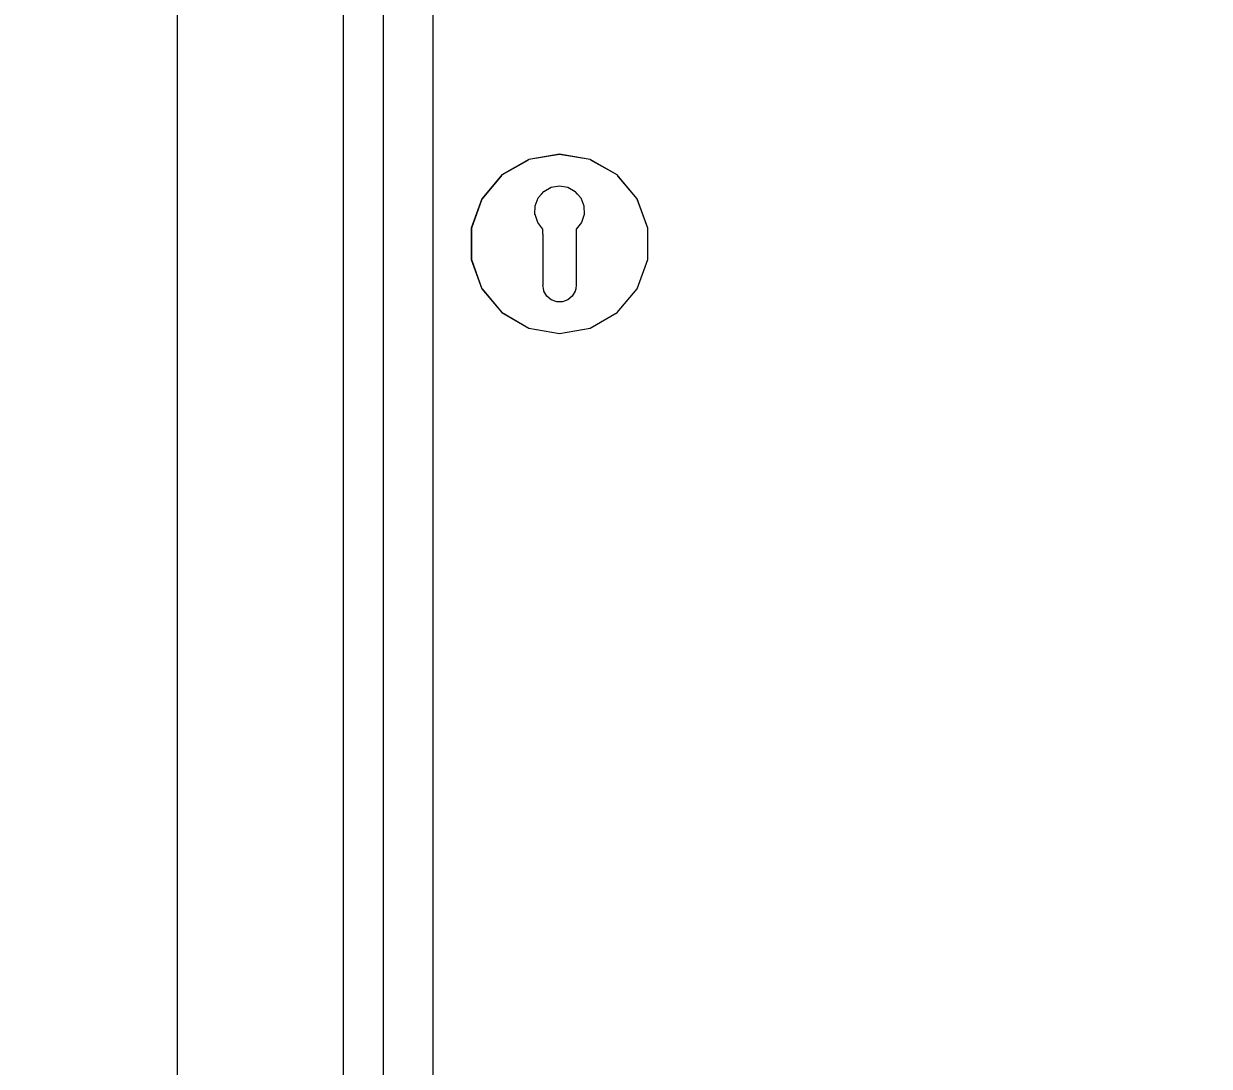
# Model space of a CAD drawing. Header units: millimetres. Extents: x -15634 to 67596, y -3027 to 55843.
# Drawn here: x 11261.2 to 11617.8, y 30248.3 to 30561.8 of the extents above; entities that cross this region are included whole.
import ezdxf

# ---------------------------------------------------------------- set-up
doc = ezdxf.new("R2010")
doc.units = ezdxf.units.MM
doc.header["$MEASUREMENT"] = 0
doc.set_wipeout_variables(frame=1)
doc.linetypes.add('Wipeout_Contour', pattern=[1000, 0, -1000])
doc.layers.add('Dimensioning - General', color=7, linetype='Continuous')
doc.layers.add('Structural - Bearing', color=7, linetype='Continuous')
for name, color, linetype, lineweight, true_color in [('Dimensioning - General_Pen_No__61', 7, 'Continuous', 20, 0x6a6a6a), ('Dimensioning - General_Pen_No__88', 7, 'Continuous', 20, 0xfd4435), ('Structural - Bearing_Pen_No__82', 7, 'Continuous', 20, 0xaaaaaa)]:
    doc.layers.add(name, color=color, linetype=linetype, lineweight=lineweight, true_color=true_color)
doc.styles.add('GENERATED_STYLE_6', font='calibril.ttf')
doc.dimstyles.new('GENERATED_STYLE__3', dxfattribs={"dimtxt": 195.999997, "dimasz": 106.4, "dimexe": 0.18, "dimexo": 0.0625, "dimgap": 0.09, "dimtad": 1, "dimdec": 0, "dimlfac": 0.1, "dimzin": 0, "dimdsep": 46, "dimtxsty": 'GENERATED_STYLE_6', "dimblk": 'ARROWHEAD_2', "dimblk1": 'ARROWHEAD_2', "dimblk2": 'ARROWHEAD_2', "dimcen": 0.09, "dimse1": 1, "dimse2": 1, "dimclrd": 256, "dimclre": 256, "dimclrt": 256, "dimadec": 0, "dimazin": 0, "dimtfac": 1, "dimtdec": 4, "dimtmove": 0, "dimatfit": 3, "dimfxl": 1, "dimtolj": 1, "dimtzin": 0, "dimarcsym": 0})

# ---------------------------------------------------------------- blocks, each defined once
blk = doc.blocks.new('*D55')
at = {"layer": 'Dimensioning - General_Pen_No__61', "color": 251, "linetype": 'Continuous', "lineweight": 20, "true_color": 0x6a6a6a, "transparency": 16777216}
for p, q in [((27454.43, 32236.02), (27594.43, 32155.19)), ((27629.43, 32195.6), (27419.43, 32195.6)), ((27524.43, 29495.6), (27524.43, 32195.6)), ((27454.43, 29536.02), (27594.43, 29455.19)), ((27629.43, 29495.6), (27419.43, 29495.6))]:
    blk.add_line(p, q, dxfattribs=at)
at = {"layer": 'Dimensioning - General_Pen_No__88', "color": 20, "lineweight": 20, "true_color": 0xfd4435, "transparency": 16777216, "char_height": 196, "attachment_point": 7, "rotation": 90, "style": 'GENERATED_STYLE_6'}
for s, insert in [('\\A1;{\\pql;\\fCalibri Light|b0|i0|c0|p34;20}', (27485.23, 31837.36)), ('\\A1;{\\pql;\\fCalibri Light|b0|i0|c0|p34;270}', (27485.23, 30607.27))]:
    blk.add_mtext(s, dxfattribs=dict(at, insert=insert))
blk = doc.blocks.new('ARROWHEAD_2')
at = {"color": 0, "linetype": 'Continuous', "lineweight": 0}
for p, q in [((-0.3781, -0.655), (0.3781, 0.655)), ((0, 0), (-1, 0))]:
    blk.add_line(p, q, dxfattribs=at)
blk = doc.blocks.new('*D103')
at = {"layer": 'Dimensioning - General_Pen_No__61', "color": 251, "linetype": 'Continuous', "lineweight": 20, "true_color": 0x6a6a6a, "transparency": 16777216}
for p, q in [((28004.43, 32236.02), (28144.43, 32155.19)), ((28179.43, 32195.6), (27969.43, 32195.6)), ((28074.43, 29495.6), (28074.43, 32195.6)), ((28004.43, 29536.02), (28144.43, 29455.19)), ((28179.43, 29495.6), (27969.43, 29495.6))]:
    blk.add_line(p, q, dxfattribs=at)
at = {"layer": 'Dimensioning - General_Pen_No__88', "color": 20, "lineweight": 20, "true_color": 0xfd4435, "transparency": 16777216, "char_height": 196, "attachment_point": 7, "rotation": 90, "style": 'GENERATED_STYLE_6'}
for s, insert in [('\\A1;{\\pql;\\fCalibri Light|b0|i0|c0|p34;20}', (28035.23, 31837.36)), ('\\A1;{\\pql;\\fCalibri Light|b0|i0|c0|p34;270}', (28035.23, 30607.27))]:
    blk.add_mtext(s, dxfattribs=dict(at, insert=insert))
blk = doc.blocks.new('*D130')
at = {"layer": 'Dimensioning - General_Pen_No__61', "color": 251, "linetype": 'Continuous', "lineweight": 20, "true_color": 0x6a6a6a, "transparency": 16777216}
for p, q in [((28554.43, 32436.02), (28694.43, 32355.19)), ((28729.43, 32395.6), (28519.43, 32395.6)), ((28624.43, 29495.6), (28624.43, 32395.6)), ((28554.43, 29536.02), (28694.43, 29455.19)), ((28729.43, 29495.6), (28519.43, 29495.6))]:
    blk.add_line(p, q, dxfattribs=at)
at = {"layer": 'Dimensioning - General_Pen_No__88', "color": 20, "lineweight": 20, "true_color": 0xfd4435, "transparency": 16777216, "insert": (28585.23, 30707.27), "char_height": 196, "attachment_point": 7, "rotation": 90, "style": 'GENERATED_STYLE_6'}
blk.add_mtext('\\A1;{\\pql;\\fCalibri Light|b0|i0|c0|p34;290}', dxfattribs=at)
blk = doc.blocks.new('*D151')
at = {"layer": 'Dimensioning - General_Pen_No__61', "color": 251, "linetype": 'Continuous', "lineweight": 20, "true_color": 0x6a6a6a, "transparency": 16777216}
for p, q in [((34964.93, 32236.02), (35104.93, 32155.19)), ((35139.93, 32195.6), (34929.93, 32195.6)), ((35034.93, 29495.6), (35034.93, 32195.6)), ((34964.93, 29536.02), (35104.93, 29455.19)), ((35139.93, 29495.6), (34929.93, 29495.6))]:
    blk.add_line(p, q, dxfattribs=at)
at = {"layer": 'Dimensioning - General_Pen_No__88', "color": 20, "lineweight": 20, "true_color": 0xfd4435, "transparency": 16777216, "char_height": 196, "attachment_point": 7, "rotation": 90, "style": 'GENERATED_STYLE_6'}
for s, insert in [('\\A1;{\\pql;\\fCalibri Light|b0|i0|c0|p34;20}', (34995.73, 31837.36)), ('\\A1;{\\pql;\\fCalibri Light|b0|i0|c0|p34;270}', (34995.73, 30607.27))]:
    blk.add_mtext(s, dxfattribs=dict(at, insert=insert))
blk = doc.blocks.new('*D199')
at = {"layer": 'Dimensioning - General_Pen_No__61', "color": 251, "linetype": 'Continuous', "lineweight": 20, "true_color": 0x6a6a6a, "transparency": 16777216}
for p, q in [((35514.93, 32236.02), (35654.93, 32155.19)), ((35689.93, 32195.6), (35479.93, 32195.6)), ((35584.93, 29495.6), (35584.93, 32195.6)), ((35514.93, 29536.02), (35654.93, 29455.19)), ((35689.93, 29495.6), (35479.93, 29495.6))]:
    blk.add_line(p, q, dxfattribs=at)
at = {"layer": 'Dimensioning - General_Pen_No__88', "color": 20, "lineweight": 20, "true_color": 0xfd4435, "transparency": 16777216, "char_height": 196, "attachment_point": 7, "rotation": 90, "style": 'GENERATED_STYLE_6'}
for s, insert in [('\\A1;{\\pql;\\fCalibri Light|b0|i0|c0|p34;20}', (35545.73, 31837.36)), ('\\A1;{\\pql;\\fCalibri Light|b0|i0|c0|p34;270}', (35545.73, 30607.27))]:
    blk.add_mtext(s, dxfattribs=dict(at, insert=insert))
blk = doc.blocks.new('*D226')
at = {"layer": 'Dimensioning - General_Pen_No__61', "color": 251, "linetype": 'Continuous', "lineweight": 20, "true_color": 0x6a6a6a, "transparency": 16777216}
for p, q in [((36064.93, 32436.02), (36204.93, 32355.19)), ((36239.93, 32395.6), (36029.93, 32395.6)), ((36134.93, 29495.6), (36134.93, 32395.6)), ((36064.93, 29536.02), (36204.93, 29455.19)), ((36239.93, 29495.6), (36029.93, 29495.6))]:
    blk.add_line(p, q, dxfattribs=at)
at = {"layer": 'Dimensioning - General_Pen_No__88', "color": 20, "lineweight": 20, "true_color": 0xfd4435, "transparency": 16777216, "insert": (36095.73, 30707.27), "char_height": 196, "attachment_point": 7, "rotation": 90, "style": 'GENERATED_STYLE_6'}
blk.add_mtext('\\A1;{\\pql;\\fCalibri Light|b0|i0|c0|p34;290}', dxfattribs=at)

msp = doc.modelspace()

# ---------------------------------------------------------------- wipeouts: each hides what was drawn before it
at = {"color": 254, "linetype": 'Wipeout_Contour', "lineweight": 0, "ltscale": 130710.530081}
msp.add_wipeout([(11369.37, 31670.6), (11357.37, 31682.6), (11357.37, 29595.6), (11369.37, 29595.6)], dxfattribs=at).dxf.layer = 'Structural - Bearing'
at = {"color": 254, "linetype": 'Wipeout_Contour', "lineweight": 0, "ltscale": 228070.023155}
msp.add_wipeout([(11428.78, 30509.39), (11429.7, 30507), (11429.76, 30504.44), (11429.74, 30504.39), (11439.66, 30516.21), (11431.57, 30520.88), (11427.8, 30510.53)], dxfattribs=at).dxf.layer = 'Structural - Bearing'
at = {"color": 254, "linetype": 'Wipeout_Contour', "lineweight": 0, "ltscale": 162765.129685}
msp.add_wipeout([(11431.57, 30470.33), (11439.66, 30475), (11427.37, 30489.65), (11427.37, 30483.1), (11427.22, 30482.27)], dxfattribs=at).dxf.layer = 'Structural - Bearing'

# ---------------------------------------------------------------- next in the draw order: wipeouts: each hides what was drawn before it
at = {"color": 254, "linetype": 'Wipeout_Contour', "lineweight": 0, "ltscale": 130725.831004}
msp.add_wipeout([(11307.37, 29595.6), (11357.37, 29595.6), (11357.37, 31682.6), (11307.37, 31732.6)], dxfattribs=at).dxf.layer = 'Structural - Bearing'
at = {"color": 254, "linetype": 'Wipeout_Contour', "lineweight": 0, "ltscale": 130689.8141}
msp.add_wipeout([(11369.37, 29595.6), (11384.37, 29595.6), (11384.37, 31655.6), (11369.37, 31655.6)], dxfattribs=at).dxf.layer = 'Structural - Bearing'
at = {"color": 254, "linetype": 'Wipeout_Contour', "lineweight": 0, "ltscale": 195462.768792}
msp.add_wipeout([(11428.95, 30502.02), (11427.37, 30500), (11427.37, 30498.49), (11445.66, 30509.05), (11439.66, 30516.21), (11429.74, 30504.39)], dxfattribs=at).dxf.layer = 'Structural - Bearing'
at = {"color": 254, "linetype": 'Wipeout_Contour', "lineweight": 0, "ltscale": 130236.268763}
msp.add_wipeout([(11427.37, 30489.65), (11439.66, 30475), (11445.66, 30482.15), (11427.37, 30492.72)], dxfattribs=at).dxf.layer = 'Structural - Bearing'

# ---------------------------------------------------------------- next in the draw order: linework, layer by layer
at = {"layer": 'Structural - Bearing_Pen_No__82', "color": 253, "linetype": 'Continuous', "lineweight": 20, "true_color": 0xaaaaaa}
for p, q in [((11307.37, 31732.6), (11307.37, 29595.6)), ((11357.37, 29595.6), (11357.37, 31682.6)), ((11369.37, 29595.6), (11369.37, 31670.6)), ((11384.37, 29595.6), (11384.37, 31655.6))]:
    msp.add_line(p, q, dxfattribs=at)

# ---------------------------------------------------------------- next in the draw order: wipeouts: each hides what was drawn before it
at = {"color": 254, "linetype": 'Wipeout_Contour', "lineweight": 0, "ltscale": 130363.06675}
msp.add_wipeout([(11439.72, 30516.29), (11431.6, 30520.98), (11431.57, 30520.88), (11439.66, 30516.21)], dxfattribs=at).dxf.layer = 'Structural - Bearing'

# ---------------------------------------------------------------- next in the draw order: wipeouts: each hides what was drawn before it
at = {"color": 254, "linetype": 'Wipeout_Contour', "lineweight": 0, "ltscale": 195504.574254}
msp.add_wipeout([(11427.11, 30511.33), (11427.8, 30510.53), (11431.57, 30520.88), (11422.37, 30522.5), (11422.37, 30513.03), (11424.89, 30512.59)], dxfattribs=at).dxf.layer = 'Structural - Bearing'

# ---------------------------------------------------------------- next in the draw order: wipeouts: each hides what was drawn before it
at = {"color": 254, "linetype": 'Wipeout_Contour', "lineweight": 0, "ltscale": 130362.723637}
msp.add_wipeout([(11431.6, 30520.98), (11422.37, 30522.6), (11422.37, 30522.5), (11431.57, 30520.88)], dxfattribs=at).dxf.layer = 'Structural - Bearing'
at = {"color": 254, "linetype": 'Wipeout_Contour', "lineweight": 0, "ltscale": 130299.380221}
msp.add_wipeout([(11427.37, 30496.49), (11448.86, 30500.28), (11445.66, 30509.05), (11427.37, 30498.49)], dxfattribs=at).dxf.layer = 'Structural - Bearing'

# ---------------------------------------------------------------- next in the draw order: wipeouts: each hides what was drawn before it
at = {"color": 254, "linetype": 'Wipeout_Contour', "lineweight": 0, "ltscale": 195488.785355}
msp.add_wipeout([(11419.85, 30512.59), (11422.37, 30513.03), (11422.37, 30522.5), (11413.17, 30520.88), (11416.93, 30510.53), (11417.62, 30511.33)], dxfattribs=at).dxf.layer = 'Structural - Bearing'
at = {"color": 254, "linetype": 'Wipeout_Contour', "lineweight": 0, "ltscale": 130350.788855}
msp.add_wipeout([(11445.75, 30509.1), (11439.72, 30516.29), (11439.66, 30516.21), (11445.66, 30509.05)], dxfattribs=at).dxf.layer = 'Structural - Bearing'
at = {"color": 254, "linetype": 'Wipeout_Contour', "lineweight": 0, "ltscale": 130259.401139}
msp.add_wipeout([(11427.37, 30492.72), (11445.66, 30482.15), (11448.86, 30490.93), (11427.37, 30494.72)], dxfattribs=at).dxf.layer = 'Structural - Bearing'

# ---------------------------------------------------------------- next in the draw order: linework, layer by layer
at = {"layer": 'Structural - Bearing_Pen_No__82', "color": 253, "linetype": 'Continuous', "lineweight": 20, "true_color": 0xaaaaaa}
msp.add_line((11439.72, 30516.29), (11431.6, 30520.98), dxfattribs=at)

# ---------------------------------------------------------------- next in the draw order: wipeouts: each hides what was drawn before it
at = {"color": 254, "linetype": 'Wipeout_Contour', "lineweight": 0, "ltscale": 130349.798016}
msp.add_wipeout([(11422.37, 30522.6), (11413.13, 30520.98), (11413.17, 30520.88), (11422.37, 30522.5)], dxfattribs=at).dxf.layer = 'Structural - Bearing'
at = {"color": 254, "linetype": 'Wipeout_Contour', "lineweight": 0, "ltscale": 130280.461034}
msp.add_wipeout([(11427.37, 30494.72), (11448.86, 30490.93), (11448.86, 30500.28), (11427.37, 30496.49)], dxfattribs=at).dxf.layer = 'Structural - Bearing'
at = {"color": 254, "linetype": 'Wipeout_Contour', "lineweight": 0, "ltscale": 260389.415224}
msp.add_wipeout([(11427.07, 30481.39), (11426.2, 30479.89), (11424.87, 30478.77), (11423.24, 30478.18), (11422.37, 30478.18), (11422.37, 30468.7), (11431.57, 30470.33), (11427.22, 30482.27)], dxfattribs=at).dxf.layer = 'Structural - Bearing'

# ---------------------------------------------------------------- next in the draw order: linework, layer by layer
at = {"layer": 'Structural - Bearing_Pen_No__82', "color": 253, "linetype": 'Continuous', "lineweight": 20, "true_color": 0xaaaaaa}
msp.add_line((11431.6, 30520.98), (11422.37, 30522.6), dxfattribs=at)

# ---------------------------------------------------------------- next in the draw order: wipeouts: each hides what was drawn before it
at = {"color": 254, "linetype": 'Wipeout_Contour', "lineweight": 0, "ltscale": 228026.520264}
msp.add_wipeout([(11415.95, 30509.39), (11416.93, 30510.53), (11413.17, 30520.88), (11405.08, 30516.21), (11415, 30504.39), (11414.98, 30504.44), (11415.04, 30507)], dxfattribs=at).dxf.layer = 'Structural - Bearing'
at = {"color": 254, "linetype": 'Wipeout_Contour', "lineweight": 0, "ltscale": 130327.367625}
msp.add_wipeout([(11448.96, 30500.29), (11445.75, 30509.1), (11445.66, 30509.05), (11448.86, 30500.28)], dxfattribs=at).dxf.layer = 'Structural - Bearing'
at = {"color": 254, "linetype": 'Wipeout_Contour', "lineweight": 0, "ltscale": 260370.373076}
msp.add_wipeout([(11421.5, 30478.18), (11419.87, 30478.77), (11418.54, 30479.89), (11417.67, 30481.39), (11417.51, 30482.27), (11413.17, 30470.33), (11422.37, 30468.7), (11422.37, 30478.18)], dxfattribs=at).dxf.layer = 'Structural - Bearing'
at = {"color": 254, "linetype": 'Wipeout_Contour', "lineweight": 0, "ltscale": 130190.901675}
msp.add_wipeout([(11431.6, 30470.23), (11439.72, 30474.92), (11439.66, 30475), (11431.57, 30470.33)], dxfattribs=at).dxf.layer = 'Structural - Bearing'

# ---------------------------------------------------------------- next in the draw order: linework, layer by layer
at = {"layer": 'Structural - Bearing_Pen_No__82', "color": 253, "linetype": 'Continuous', "lineweight": 20, "true_color": 0xaaaaaa}
msp.add_line((11445.75, 30509.1), (11439.72, 30516.29), dxfattribs=at)

# ---------------------------------------------------------------- next in the draw order: wipeouts: each hides what was drawn before it
at = {"color": 254, "linetype": 'Wipeout_Contour', "lineweight": 0, "ltscale": 130325.850499}
msp.add_wipeout([(11413.13, 30520.98), (11405.01, 30516.29), (11405.08, 30516.21), (11413.17, 30520.88)], dxfattribs=at).dxf.layer = 'Structural - Bearing'
at = {"color": 254, "linetype": 'Wipeout_Contour', "lineweight": 0, "ltscale": 162735.31987}
msp.add_wipeout([(11405.08, 30475), (11413.17, 30470.33), (11417.51, 30482.27), (11417.37, 30483.1), (11417.37, 30489.65)], dxfattribs=at).dxf.layer = 'Structural - Bearing'
at = {"color": 254, "linetype": 'Wipeout_Contour', "lineweight": 0, "ltscale": 130223.014506}
msp.add_wipeout([(11439.72, 30474.92), (11445.75, 30482.1), (11445.66, 30482.15), (11439.66, 30475)], dxfattribs=at).dxf.layer = 'Structural - Bearing'
at = {"color": 254, "linetype": 'Wipeout_Contour', "lineweight": 0, "ltscale": 130166.925825}
msp.add_wipeout([(11422.37, 30468.6), (11431.6, 30470.23), (11431.57, 30470.33), (11422.37, 30468.7)], dxfattribs=at).dxf.layer = 'Structural - Bearing'

# ---------------------------------------------------------------- next in the draw order: linework, layer by layer
at = {"layer": 'Structural - Bearing_Pen_No__82', "color": 253, "linetype": 'Continuous', "lineweight": 20, "true_color": 0xaaaaaa}
for p, q in [((11422.37, 30522.6), (11413.13, 30520.98)), ((11431.6, 30470.23), (11439.72, 30474.92))]:
    msp.add_line(p, q, dxfattribs=at)

# ---------------------------------------------------------------- next in the draw order: wipeouts: each hides what was drawn before it
at = {"color": 254, "linetype": 'Wipeout_Contour', "lineweight": 0, "ltscale": 195416.73047}
msp.add_wipeout([(11415.79, 30502.02), (11415, 30504.39), (11405.08, 30516.21), (11399.07, 30509.05), (11417.37, 30498.49), (11417.37, 30500)], dxfattribs=at).dxf.layer = 'Structural - Bearing'
at = {"color": 254, "linetype": 'Wipeout_Contour', "lineweight": 0, "ltscale": 130259.386854}
msp.add_wipeout([(11445.75, 30482.1), (11448.96, 30490.92), (11448.86, 30490.93), (11445.66, 30482.15)], dxfattribs=at).dxf.layer = 'Structural - Bearing'
at = {"color": 254, "linetype": 'Wipeout_Contour', "lineweight": 0, "ltscale": 130153.981327}
msp.add_wipeout([(11413.13, 30470.23), (11422.37, 30468.6), (11422.37, 30468.7), (11413.17, 30470.33)], dxfattribs=at).dxf.layer = 'Structural - Bearing'

# ---------------------------------------------------------------- next in the draw order: linework, layer by layer
at = {"layer": 'Structural - Bearing_Pen_No__82', "color": 253, "linetype": 'Continuous', "lineweight": 20, "true_color": 0xaaaaaa}
for p, q in [((11439.72, 30474.92), (11445.75, 30482.1)), ((11422.37, 30468.6), (11431.6, 30470.23))]:
    msp.add_line(p, q, dxfattribs=at)

# ---------------------------------------------------------------- next in the draw order: wipeouts: each hides what was drawn before it
at = {"color": 254, "linetype": 'Wipeout_Contour', "lineweight": 0, "ltscale": 130293.762229}
msp.add_wipeout([(11405.01, 30516.29), (11398.98, 30509.1), (11399.07, 30509.05), (11405.08, 30516.21)], dxfattribs=at).dxf.layer = 'Structural - Bearing'
at = {"color": 254, "linetype": 'Wipeout_Contour', "lineweight": 0, "ltscale": 130295.625272}
msp.add_wipeout([(11448.96, 30490.92), (11448.96, 30500.29), (11448.86, 30500.28), (11448.86, 30490.93)], dxfattribs=at).dxf.layer = 'Structural - Bearing'

# ---------------------------------------------------------------- next in the draw order: linework, layer by layer
at = {"layer": 'Structural - Bearing_Pen_No__82', "color": 253, "linetype": 'Continuous', "lineweight": 20, "true_color": 0xaaaaaa}
for p, q in [((11413.13, 30520.98), (11405.01, 30516.29)), ((11448.96, 30500.29), (11445.75, 30509.1)), ((11448.96, 30490.92), (11448.96, 30500.29)), ((11445.75, 30482.1), (11448.96, 30490.92))]:
    msp.add_line(p, q, dxfattribs=at)

# ---------------------------------------------------------------- next in the draw order: wipeouts: each hides what was drawn before it
at = {"color": 254, "linetype": 'Wipeout_Contour', "lineweight": 0, "ltscale": 130257.342863}
msp.add_wipeout([(11417.37, 30498.49), (11399.07, 30509.05), (11395.88, 30500.28), (11417.37, 30496.49)], dxfattribs=at).dxf.layer = 'Structural - Bearing'

# ---------------------------------------------------------------- next in the draw order: wipeouts: each hides what was drawn before it
at = {"color": 254, "linetype": 'Wipeout_Contour', "lineweight": 0, "ltscale": 130257.399181}
msp.add_wipeout([(11398.98, 30509.1), (11395.78, 30500.29), (11395.88, 30500.28), (11399.07, 30509.05)], dxfattribs=at).dxf.layer = 'Structural - Bearing'

# ---------------------------------------------------------------- next in the draw order: linework, layer by layer
at = {"layer": 'Structural - Bearing_Pen_No__82', "color": 253, "linetype": 'Continuous', "lineweight": 20, "true_color": 0xaaaaaa}
msp.add_line((11405.01, 30516.29), (11398.98, 30509.1), dxfattribs=at)

# ---------------------------------------------------------------- next in the draw order: wipeouts: each hides what was drawn before it
at = {"color": 254, "linetype": 'Wipeout_Contour', "lineweight": 0, "ltscale": 130236.277403}
msp.add_wipeout([(11417.37, 30496.49), (11395.88, 30500.28), (11395.88, 30490.93), (11417.37, 30494.72)], dxfattribs=at).dxf.layer = 'Structural - Bearing'

# ---------------------------------------------------------------- next in the draw order: wipeouts: each hides what was drawn before it
at = {"color": 254, "linetype": 'Wipeout_Contour', "lineweight": 0, "ltscale": 130217.34569}
msp.add_wipeout([(11417.37, 30494.72), (11395.88, 30490.93), (11399.07, 30482.15), (11417.37, 30492.72)], dxfattribs=at).dxf.layer = 'Structural - Bearing'

# ---------------------------------------------------------------- next in the draw order: wipeouts: each hides what was drawn before it
at = {"color": 254, "linetype": 'Wipeout_Contour', "lineweight": 0, "ltscale": 130221.150252}
msp.add_wipeout([(11395.78, 30500.29), (11395.78, 30490.92), (11395.88, 30490.93), (11395.88, 30500.28)], dxfattribs=at).dxf.layer = 'Structural - Bearing'
at = {"color": 254, "linetype": 'Wipeout_Contour', "lineweight": 0, "ltscale": 130200.536228}
msp.add_wipeout([(11417.37, 30492.72), (11399.07, 30482.15), (11405.08, 30475), (11417.37, 30489.65)], dxfattribs=at).dxf.layer = 'Structural - Bearing'

# ---------------------------------------------------------------- next in the draw order: linework, layer by layer
at = {"layer": 'Structural - Bearing_Pen_No__82', "color": 253, "linetype": 'Continuous', "lineweight": 20, "true_color": 0xaaaaaa}
msp.add_line((11398.98, 30509.1), (11395.78, 30500.29), dxfattribs=at)

# ---------------------------------------------------------------- next in the draw order: wipeouts: each hides what was drawn before it
at = {"color": 254, "linetype": 'Wipeout_Contour', "lineweight": 0, "ltscale": 814133.161518}
msp.add_wipeout([(11414.98, 30504.44), (11415.79, 30502.02), (11417.37, 30500), (11417.37, 30483.1), (11417.67, 30481.39), (11418.54, 30479.89), (11419.87, 30478.77), (11421.5, 30478.18), (11423.24, 30478.18), (11424.87, 30478.77), (11426.2, 30479.89), (11427.07, 30481.39), (11427.37, 30483.1), (11427.37, 30500), (11428.95, 30502.02), (11429.76, 30504.44), (11429.7, 30507), (11428.78, 30509.39), (11427.11, 30511.33), (11424.89, 30512.59), (11422.37, 30513.03), (11419.85, 30512.59), (11417.62, 30511.33), (11415.95, 30509.39), (11415.04, 30507)], dxfattribs=at).dxf.layer = 'Structural - Bearing'
at = {"color": 254, "linetype": 'Wipeout_Contour', "lineweight": 0, "ltscale": 130189.382972}
msp.add_wipeout([(11395.78, 30490.92), (11398.98, 30482.1), (11399.07, 30482.15), (11395.88, 30490.93)], dxfattribs=at).dxf.layer = 'Structural - Bearing'
at = {"color": 254, "linetype": 'Wipeout_Contour', "lineweight": 0, "ltscale": 130153.637688}
msp.add_wipeout([(11405.01, 30474.92), (11413.13, 30470.23), (11413.17, 30470.33), (11405.08, 30475)], dxfattribs=at).dxf.layer = 'Structural - Bearing'

# ---------------------------------------------------------------- next in the draw order: linework, layer by layer
at = {"layer": 'Structural - Bearing_Pen_No__82', "color": 253, "linetype": 'Continuous', "lineweight": 20, "true_color": 0xaaaaaa}
for p, q in [((11417.62, 30511.33), (11419.85, 30512.59)), ((11419.85, 30512.59), (11422.37, 30513.03)), ((11422.37, 30513.03), (11424.89, 30512.59)), ((11424.89, 30512.59), (11427.11, 30511.33)), ((11415.04, 30507), (11415.95, 30509.39)), ((11416.93, 30510.53), (11415.95, 30509.39)), ((11416.93, 30510.53), (11417.62, 30511.33)), ((11427.8, 30510.53), (11427.11, 30511.33)), ((11427.8, 30510.53), (11428.78, 30509.39)), ((11428.78, 30509.39), (11429.7, 30507)), ((11414.98, 30504.44), (11415.04, 30507)), ((11415.79, 30502.02), (11415, 30504.39)), ((11429.74, 30504.39), (11428.95, 30502.02)), ((11429.7, 30507), (11429.76, 30504.44)), ((11417.37, 30500), (11415.79, 30502.02)), ((11428.95, 30502.02), (11427.37, 30500)), ((11395.78, 30500.29), (11395.78, 30490.92)), ((11417.37, 30498.49), (11417.37, 30500)), ((11417.37, 30498.49), (11417.37, 30496.49)), ((11427.37, 30500), (11427.37, 30498.49)), ((11427.37, 30498.49), (11427.37, 30496.49)), ((11417.37, 30496.49), (11417.37, 30494.72)), ((11417.37, 30494.72), (11417.37, 30492.72)), ((11427.37, 30496.49), (11427.37, 30494.72)), ((11427.37, 30494.72), (11427.37, 30492.72)), ((11417.37, 30492.72), (11417.37, 30489.65)), ((11427.37, 30492.72), (11427.37, 30489.65)), ((11417.37, 30489.65), (11417.37, 30483.1)), ((11427.37, 30489.65), (11427.37, 30483.1)), ((11417.51, 30482.27), (11417.37, 30483.1)), ((11427.37, 30483.1), (11427.22, 30482.27)), ((11417.67, 30481.39), (11417.51, 30482.27)), ((11418.54, 30479.89), (11417.67, 30481.39)), ((11419.87, 30478.77), (11418.54, 30479.89)), ((11426.2, 30479.89), (11424.87, 30478.77)), ((11427.07, 30481.39), (11426.2, 30479.89)), ((11427.22, 30482.27), (11427.07, 30481.39)), ((11421.5, 30478.18), (11419.87, 30478.77)), ((11422.37, 30478.18), (11421.5, 30478.18)), ((11423.24, 30478.18), (11422.37, 30478.18)), ((11424.87, 30478.77), (11423.24, 30478.18)), ((11413.13, 30470.23), (11422.37, 30468.6))]:
    msp.add_line(p, q, dxfattribs=at)

# ---------------------------------------------------------------- next in the draw order: wipeouts: each hides what was drawn before it
at = {"color": 254, "linetype": 'Wipeout_Contour', "lineweight": 0, "ltscale": 130165.933604}
msp.add_wipeout([(11398.98, 30482.1), (11405.01, 30474.92), (11405.08, 30475), (11399.07, 30482.15)], dxfattribs=at).dxf.layer = 'Structural - Bearing'

# ---------------------------------------------------------------- next in the draw order: linework, layer by layer
at = {"layer": 'Structural - Bearing_Pen_No__82', "color": 253, "linetype": 'Continuous', "lineweight": 20, "true_color": 0xaaaaaa}
for p, q in [((11395.78, 30490.92), (11398.98, 30482.1)), ((11398.98, 30482.1), (11405.01, 30474.92)), ((11405.01, 30474.92), (11413.13, 30470.23))]:
    msp.add_line(p, q, dxfattribs=at)

# ---------------------------------------------------------------- next in the draw order: dimensions: what is measured, and where the dimension line sits
at = {"layer": 'Dimensioning - General', "color": 251, "linetype": 'Continuous', "lineweight": 20, "true_color": 0x6a6a6a}
for base, p1, p2, picture, middle in [((28624.43, 32395.6), (2323.5, 29495.6), (2262.36, 32395.6), '*D130', (28487.23, 30931.4)), ((36134.93, 32395.6), (9834, 29495.6), (9772.86, 32395.6), '*D226', (35997.73, 30931.4)), ((28074.43, 32195.6), (-284.94, 29495.6), (-270.89, 32195.6), '*D103', (27937.23, 30831.4)), ((27524.43, 32195.6), (95.61, 29495.6), (35.39, 32195.6), '*D55', (27387.23, 30831.4)), ((35584.93, 32195.6), (7225.55, 29495.6), (7239.61, 32195.6), '*D199', (35447.73, 30831.4)), ((35034.93, 32195.6), (7606.11, 29495.6), (7545.89, 32195.6), '*D151', (34897.73, 30831.4))]:
    dim = msp.add_linear_dim(base=base, p1=p1, p2=p2, angle=90, dimstyle='GENERATED_STYLE__3', dxfattribs=at)
    dim.commit()
    dim.dimension.update_dxf_attribs({"geometry": picture, "text_midpoint": middle, "dimtype": 160, "text_rotation": 90})

doc.saveas('drawing.dxf')
